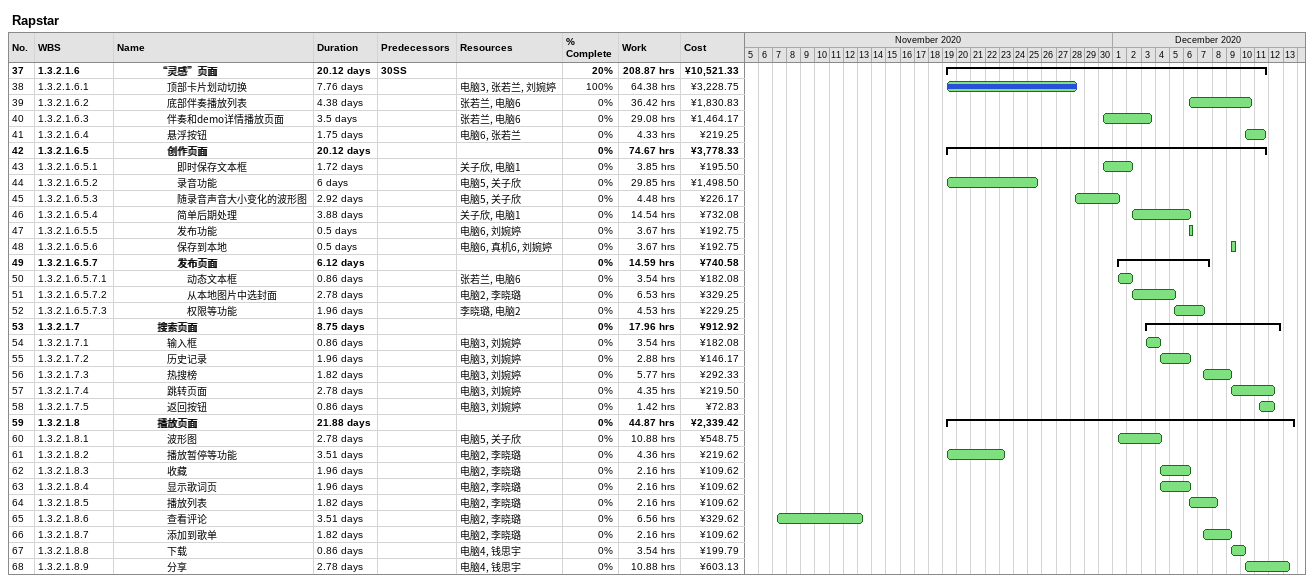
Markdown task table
Rapstar

| ID | WBS | Task | Duration | Start | Finish | Predecessors | Resources | % complete | Work (h) | Cost (¥) |
|---|---|---|---|---|---|---|---|---|---|---|
| 37 | 1.3.2.1.6 | **“灵感”页面** | 20.12d | 2020-11-19 | 2020-12-11 | 30SS |  | 20 | 208.87 | 10521.33 |
| 38 | 1.3.2.1.6.1 | 顶部卡片划动切换 | 7.76d | 2020-11-19 | 2020-11-28 |  | 电脑3, 张若兰, 刘婉婷 | 100 | 64.38 | 3228.75 |
| 39 | 1.3.2.1.6.2 | 底部伴奏播放列表 | 4.38d | 2020-12-06 | 2020-12-10 |  | 张若兰, 电脑6 | 0 | 36.42 | 1830.83 |
| 40 | 1.3.2.1.6.3 | 伴奏和demo详情播放页面 | 3.5d | 2020-11-30 | 2020-12-03 |  | 张若兰, 电脑6 | 0 | 29.08 | 1464.17 |
| 41 | 1.3.2.1.6.4 | 悬浮按钮 | 1.75d | 2020-12-10 | 2020-12-11 |  | 电脑6, 张若兰 | 0 | 4.33 | 219.25 |
| 42 | 1.3.2.1.6.5 | **创作页面** | 20.12d | 2020-11-19 | 2020-12-11 |  |  | 0 | 74.67 | 3778.33 |
| 43 | 1.3.2.1.6.5.1 | 即时保存文本框 | 1.72d | 2020-11-30 | 2020-12-02 |  | 关子欣, 电脑1 | 0 | 3.85 | 195.50 |
| 44 | 1.3.2.1.6.5.2 | 录音功能 | 6d | 2020-11-19 | 2020-11-25 |  | 电脑5, 关子欣 | 0 | 29.85 | 1498.50 |
| 45 | 1.3.2.1.6.5.3 | 随录音声音大小变化的波形图 | 2.92d | 2020-11-28 | 2020-12-01 |  | 电脑5, 关子欣 | 0 | 4.48 | 226.17 |
| 46 | 1.3.2.1.6.5.4 | 简单后期处理 | 3.88d | 2020-12-02 | 2020-12-06 |  | 关子欣, 电脑1 | 0 | 14.54 | 732.08 |
| 47 | 1.3.2.1.6.5.5 | 发布功能 | 0.5d | 2020-12-06 | 2020-12-06 |  | 电脑6, 刘婉婷 | 0 | 3.67 | 192.75 |
| 48 | 1.3.2.1.6.5.6 | 保存到本地 | 0.5d | 2020-12-09 | 2020-12-09 |  | 电脑6, 真机6, 刘婉婷 | 0 | 3.67 | 192.75 |
| 49 | 1.3.2.1.6.5.7 | **发布页面** | 6.12d | 2020-12-01 | 2020-12-07 |  |  | 0 | 14.59 | 740.58 |
| 50 | 1.3.2.1.6.5.7.1 | 动态文本框 | 0.86d | 2020-12-01 | 2020-12-02 |  | 张若兰, 电脑6 | 0 | 3.54 | 182.08 |
| 51 | 1.3.2.1.6.5.7.2 | 从本地图片中选封面 | 2.78d | 2020-12-02 | 2020-12-05 |  | 电脑2, 李晓璐 | 0 | 6.53 | 329.25 |
| 52 | 1.3.2.1.6.5.7.3 | 权限等功能 | 1.96d | 2020-12-05 | 2020-12-07 |  | 李晓璐, 电脑2 | 0 | 4.53 | 229.25 |
| 53 | 1.3.2.1.7 | **搜索页面** | 8.75d | 2020-12-03 | 2020-12-12 |  |  | 0 | 17.96 | 912.92 |
| 54 | 1.3.2.1.7.1 | 输入框 | 0.86d | 2020-12-03 | 2020-12-04 |  | 电脑3, 刘婉婷 | 0 | 3.54 | 182.08 |
| 55 | 1.3.2.1.7.2 | 历史记录 | 1.96d | 2020-12-04 | 2020-12-06 |  | 电脑3, 刘婉婷 | 0 | 2.88 | 146.17 |
| 56 | 1.3.2.1.7.3 | 热搜榜 | 1.82d | 2020-12-07 | 2020-12-09 |  | 电脑3, 刘婉婷 | 0 | 5.77 | 292.33 |
| 57 | 1.3.2.1.7.4 | 跳转页面 | 2.78d | 2020-12-09 | 2020-12-12 |  | 电脑3, 刘婉婷 | 0 | 4.35 | 219.50 |
| 58 | 1.3.2.1.7.5 | 返回按钮 | 0.86d | 2020-12-11 | 2020-12-12 |  | 电脑3, 刘婉婷 | 0 | 1.42 | 72.83 |
| 59 | 1.3.2.1.8 | **播放页面** | 21.88d | 2020-11-19 | 2020-12-13 |  |  | 0 | 44.87 | 2339.42 |
| 60 | 1.3.2.1.8.1 | 波形图 | 2.78d | 2020-12-01 | 2020-12-04 |  | 电脑5, 关子欣 | 0 | 10.88 | 548.75 |
| 61 | 1.3.2.1.8.2 | 播放暂停等功能 | 3.51d | 2020-11-19 | 2020-11-23 |  | 电脑2, 李晓璐 | 0 | 4.36 | 219.62 |
| 62 | 1.3.2.1.8.3 | 收藏 | 1.96d | 2020-12-04 | 2020-12-06 |  | 电脑2, 李晓璐 | 0 | 2.16 | 109.62 |
| 63 | 1.3.2.1.8.4 | 显示歌词页 | 1.96d | 2020-12-04 | 2020-12-06 |  | 电脑2, 李晓璐 | 0 | 2.16 | 109.62 |
| 64 | 1.3.2.1.8.5 | 播放列表 | 1.82d | 2020-12-06 | 2020-12-08 |  | 电脑2, 李晓璐 | 0 | 2.16 | 109.62 |
| 65 | 1.3.2.1.8.6 | 查看评论 | 3.51d | 2020-11-07 | 2020-11-13 |  | 电脑2, 李晓璐 | 0 | 6.56 | 329.62 |
| 66 | 1.3.2.1.8.7 | 添加到歌单 | 1.82d | 2020-12-07 | 2020-12-09 |  | 电脑2, 李晓璐 | 0 | 2.16 | 109.62 |
| 67 | 1.3.2.1.8.8 | 下载 | 0.86d | 2020-12-09 | 2020-12-10 |  | 电脑4, 钱思宇 | 0 | 3.54 | 199.79 |
| 68 | 1.3.2.1.8.9 | 分享 | 2.78d | 2020-12-10 | 2020-12-13 |  | 电脑4, 钱思宇 | 0 | 10.88 | 603.13 |
